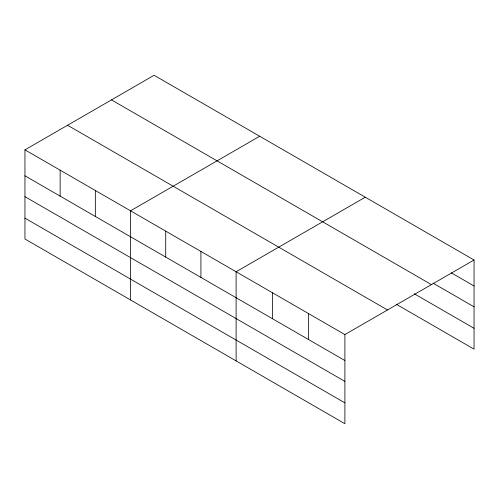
<?xml version="1.0" encoding="UTF-8"?>
<svg xmlns="http://www.w3.org/2000/svg" width="499" height="499" viewBox="0 0 499 499"><rect width="100%" height="100%" fill="white"/><g stroke="black" fill="none" stroke-linecap="round" stroke-linejoin="round"><path stroke-width="0.75" d="M344.896 381.386L344.896 334.573L24.95 149.856L24.95 238.996L344.896 423.713L344.896 381.386L24.95 196.668M396.156 304.172L474.05 349.144L474.05 260.004L154.104 75.287L24.95 149.856M259.686 136.246L130.532 210.809L130.532 299.949M365.268 197.205L236.114 271.768L236.114 360.908M344.896 334.573L474.05 260.004M451.221 272.791L474.05 285.971M433.088 283.17L474.05 306.816M111.483 99.894L431.429 284.611M414.289 293.792L474.05 328.298M67.571 125.249L387.517 309.966M24.95 175.816L344.896 360.534M24.95 218.144L344.896 402.861M308.632 313.64L308.632 339.601M272.373 292.701L272.373 318.668M200.922 251.452L200.922 277.413M165.724 231.131L165.724 257.091M95.34 190.493L95.34 216.454M60.142 170.171L60.142 196.138"/></g></svg>
